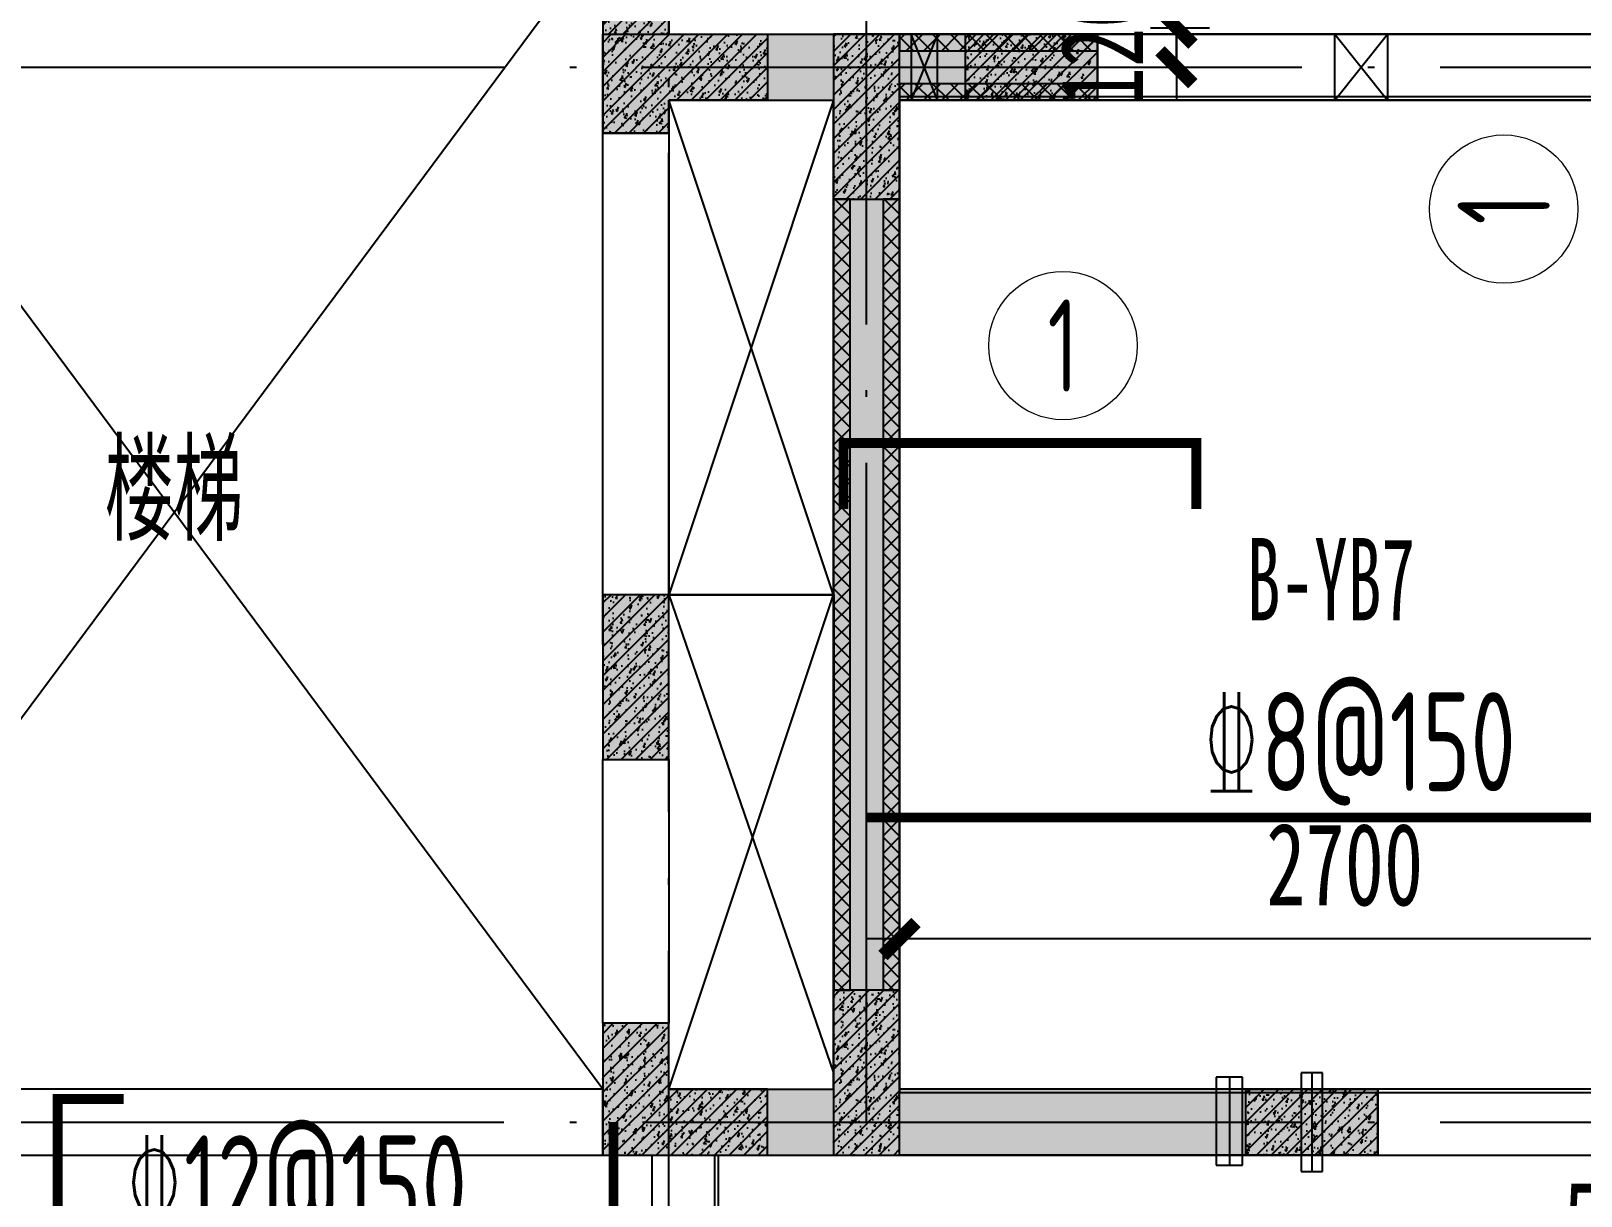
# Model space of a CAD drawing. Extents: x -3200779283 to -8106663, y 659664 to 1123462.
# Drawn here: x -8161034 to -8156334, y 774545 to 778080 of the extents above; entities that cross this region are included whole.
import ezdxf
from ezdxf.enums import TextEntityAlignment as Align

# ---------------------------------------------------------------- set-up
doc = ezdxf.new("R2010")
doc.units = 0
doc.header["$LTSCALE"] = 1000
doc.header["$MEASUREMENT"] = 0
for name, pattern in [('120-墙体$0$CENTER2', [1.125, 0.75, -0.125, 0.125, -0.125]), ('120-墙体$0$CONTINOUS', [0]), ('125-核心筒-标准层$0$CONTINOUS', [0]), ('3#-轴线$0$DOTE', [2.42, 2, -0.2, 0.02, -0.2]), ('3#4#5#$0$DASH', [0.35, 0.25, -0.1]), ('DASH', [0.35, 0.25, -0.1])]:
    doc.linetypes.add(name, pattern=pattern)
doc.layers.get('Defpoints').update_dxf_attribs({"color": 30, "linetype": 'DASH'})
for name, color, linetype in [('120-墙体$0$DUCT-排烟中心线', 5, '120-墙体$0$CENTER2'), ('120-墙体$0$DUCT-排烟管', 2, 'Continuous'), ('120-墙体$0$DUCT-送风中心线', 5, '120-墙体$0$CENTER2'), ('120-墙体$0$DUCT-送风管', 4, 'Continuous'), ('120-墙体$0$S-WALL', 40, 'Continuous'), ('120-墙体$0$S-WALL-BEAM', 120, 'Continuous'), ('120-墙体$0$S-WALL-COLU', 252, '120-墙体$0$CONTINOUS'), ('120-墙体$0$S-WALL-COLU-HATC', 16, 'Continuous'), ('120-墙体$0$S-WALL-HATC', 253, 'Continuous'), ('120-墙体$0$提结构条件', 7, 'Continuous'), ('120-墙体$0$暖-首层和标准层暖通套管_TZ$0$H-暖洞-穿梁', 3, 'Continuous'), ('125-核心筒-标准层$0$S-SLAB-HOLE', 5, 'Continuous'), ('125-核心筒-标准层$0$S-WALL', 40, 'Continuous'), ('125-核心筒-标准层$0$S-WALL-BEAM', 120, 'Continuous'), ('125-核心筒-标准层$0$S-WALL-COLU', 252, '125-核心筒-标准层$0$CONTINOUS'), ('125-核心筒-标准层$0$S-WALL-COLU-HATC', 16, 'Continuous'), ('125-核心筒-标准层$0$S-WALL-HATC', 253, 'Continuous'), ('3#-轴线$0$A-ANNO-DOTE', 10, '3#-轴线$0$DOTE'), ('3#4#5#$0$PC-SLAB', 6, '3#4#5#$0$DASH'), ('3#4#5#$0$S-ANNO-TEXT', 7, 'Continuous'), ('3#4#5#$0$S-DIMS-SLAB', 120, 'Continuous'), ('3#4#5#$0$S-PC-FQ-WYQ', 4, 'Continuous'), ('3#4#5#$0$S-PC-SLAB', 6, 'Continuous'), ('4#-标准层$0$S-SLAB-TEXT', 120, 'Continuous'), ('S-REIN', 1, 'Continuous'), ('S-REIN-TEXT', 7, 'Continuous')]:
    doc.layers.add(name, color=color, linetype=linetype)
doc.layers.add('提资不打印', color=2, linetype='Continuous', plot=False)
doc.layers.add('楼板正筋文字', color=7, linetype='Continuous', lineweight=18)
doc.styles.add('3#4#5#$0$外部参照 1$0$宋体', font='', dxfattribs={"width": 0.8})
doc.styles.add('3#4#5#$0$楷体', font='', dxfattribs={"width": 0.7})
doc.styles.add('4#-标准层$0$TSSD_Rein', font='tssdeng.shx', dxfattribs={"width": 0.7, "bigfont": 'hztxt.shx'})
doc.styles.add('FromPkpm', font='Pkpmeng', dxfattribs={"width": 0.7, "bigfont": 'Pkpmchn'})
doc.styles.get('3#4#5#$0$外部参照 1$0$宋体').set_extended_font_data('SimSun')
doc.styles.get('3#4#5#$0$楷体').set_extended_font_data('KaiTi_GB2312')
doc.dimstyles.new('3#4#5#$0$TSSD_100_100', dxfattribs={"dimtxt": 250, "dimasz": 100, "dimexe": 100, "dimexo": 250, "dimgap": 100, "dimtad": 1, "dimdec": 0, "dimzin": 0, "dimdsep": 46, "dimtxsty": '3#4#5#$0$楷体', "dimblk": '3#4#5#$0$_ArchTick', "dimcen": 0, "dimdle": 100, "dimclrt": 7, "dimadec": 0, "dimazin": 0, "dimtfac": 1, "dimtdec": 0, "dimtix": 1, "dimtmove": 2, "dimatfit": 3, "dimfxl": 1, "dimtolj": 1, "dimtzin": 0, "dimarcsym": 0})

# ---------------------------------------------------------------- blocks, each defined once
blk = doc.blocks.new('ban')
at = {"layer": 'S-REIN', "const_width": 30}
for points in [[(12130, 9509.9), (12130, 9709.9), (13200, 9709.9), (13200, 9509.9)], [(9947.1, 5995.4), (9747.1, 5995.4), (9747.1, 7719.9), (9947.1, 7719.9)]]:
    blk.add_lwpolyline(points, dxfattribs=at)
at = {"layer": 'S-REIN-TEXT', "lineweight": 18}
for centre in [(14132.4, 10419.9), (12795.7, 10005.6)]:
    blk.add_circle(centre, 225, dxfattribs=at)
at = {"layer": '提资不打印', "color": 2, "const_width": 30}
for points in [[(12200, 8573.9), (20100.3, 8573.9)], [(11432.7, 6049.9), (11432.7, 7649.9)]]:
    blk.add_lwpolyline(points, dxfattribs=at)
at = {"layer": 'S-REIN-TEXT', "lineweight": 18, "style": 'FromPkpm', "width": 0.7}
blk.add_text('1', height=280, rotation=450, dxfattribs=at).set_placement((14132.4, 10419.9), align=Align.MIDDLE_CENTER)
blk.add_text('1', height=280, dxfattribs=at).set_placement((12795.7, 10005.6), align=Align.MIDDLE_CENTER)
at = {"layer": 'S-REIN-TEXT', "lineweight": 25, "style": 'FromPkpm', "width": 0.7}
blk.add_text('%%13212@150', height=300, rotation=360, dxfattribs=at).set_placement((9950, 7309.9))
at = {"layer": '提资不打印', "lineweight": 25, "style": 'FromPkpm', "width": 0.7}
blk.add_text('%%1328@150', height=300, dxfattribs=at).set_placement((13216.6, 8653.9))
blk = doc.blocks.new('3#4#5#$0$B-YNQ3')
at = {"layer": '3#4#5#$0$S-PC-FQ-WYQ'}
h = blk.add_hatch(dxfattribs=at)
h.set_pattern_fill('ANSI37', color=256, scale=12, angle=90)
h.set_pattern_definition([(135, (-992358.283, 833989.707), (-26.9407684, -26.9407684), []), (225, (-992358.283, 833989.707), (26.9407684, -26.9407684), [])])
h.paths.add_polyline_path([(-130555.6, 319088.3), (-130505.6, 319088.3), (-130505.9, 321488.4), (-130555.9, 321488.4)])
h = blk.add_hatch(dxfattribs=at)
h.set_pattern_fill('ANSI37', color=256, scale=12, angle=90)
h.set_pattern_definition([(135, (-992208.283, 833989.707), (-26.9407684, -26.9407684), []), (225, (-992208.283, 833989.707), (26.9407684, -26.9407684), [])])
h.paths.add_polyline_path([(-130405.6, 319088.3), (-130355.6, 319088.3), (-130355.9, 321488.4), (-130405.9, 321488.4)])
for points in [[(-130555.6, 319088.3), (-130505.6, 319088.3), (-130505.9, 321488.4), (-130555.9, 321488.4)], [(-130555.9, 321488.4), (-130355.9, 321488.4), (-130355.6, 319088.3), (-130555.6, 319088.3)], [(-130405.6, 319088.3), (-130355.6, 319088.3), (-130355.9, 321488.4), (-130405.9, 321488.4)]]:
    blk.add_lwpolyline(points, close=True, dxfattribs=at)
blk = doc.blocks.new('3#4#5#$0$B-YWQ4')
at = {"layer": '3#4#5#$0$S-PC-FQ-WYQ'}
h = blk.add_hatch(dxfattribs=at)
h.set_pattern_fill('ANSI37', color=256, scale=12, angle=180)
h.set_pattern_definition([(225, (-649357.165, -531964.018), (26.9407684, -26.9407684), []), (315, (-649357.165, -531964.018), (26.9407684, 26.9407684), [])])
h.paths.add_polyline_path([(-135005.8, 329838.4), (-135005.8, 329888.4), (-135605.8, 329888.4), (-135605.8, 329838.4)])
h = blk.add_hatch(dxfattribs=at)
h.set_pattern_fill('ANSI37', color=256, scale=12, angle=180)
h.set_pattern_definition([(225, (-646857.172, -531964.016), (26.9407684, -26.9407684), []), (315, (-646857.172, -531964.016), (26.9407684, 26.9407684), [])])
h.paths.add_polyline_path([(-132505.8, 329838.4), (-132505.8, 329888.4), (-133505.8, 329888.4), (-133505.8, 329838.4)])
h = blk.add_hatch(dxfattribs=at)
h.set_pattern_fill('ANSI37', color=256, scale=12, angle=180)
h.set_pattern_definition([(225, (-644507.274, -531964.016), (26.9407684, -26.9407684), []), (315, (-644507.274, -531964.016), (26.9407684, 26.9407684), [])])
h.paths.add_polyline_path([(-130905.9, 329838.4), (-130905.9, 329888.4), (-131305.8, 329888.4), (-131305.8, 329838.4)])
h = blk.add_hatch(dxfattribs=at)
h.set_pattern_fill('ANSI37', color=256, scale=12, angle=180)
h.set_pattern_definition([(225, (-649357.165, -532114.018), (26.9407684, -26.9407684), []), (315, (-649357.165, -532114.018), (26.9407684, 26.9407684), [])])
h.paths.add_polyline_path([(-135005.8, 329688.4), (-135005.8, 329738.4), (-135605.8, 329738.4), (-135605.8, 329688.4)])
h = blk.add_hatch(dxfattribs=at)
h.set_pattern_fill('ANSI37', color=256, scale=12, angle=180)
h.set_pattern_definition([(225, (-646857.172, -532114.016), (26.9407684, -26.9407684), []), (315, (-646857.172, -532114.016), (26.9407684, 26.9407684), [])])
h.paths.add_polyline_path([(-132505.8, 329688.4), (-132505.8, 329738.4), (-133505.8, 329738.4), (-133505.8, 329688.4)])
h = blk.add_hatch(dxfattribs=at)
h.set_pattern_fill('ANSI37', color=256, scale=12, angle=180)
h.set_pattern_definition([(225, (-644507.274, -532114.016), (26.9407684, -26.9407684), []), (315, (-644507.274, -532114.016), (26.9407684, 26.9407684), [])])
h.paths.add_polyline_path([(-130905.9, 329688.4), (-130905.9, 329738.4), (-131305.8, 329738.4), (-131305.8, 329688.4)])
for points in [[(-135005.8, 329838.4), (-135005.8, 329888.4), (-135605.8, 329888.4), (-135605.8, 329838.4)], [(-135605.8, 329688.4), (-135605.8, 329888.4), (-135005.8, 329888.4), (-135005.8, 329688.4)], [(-135005.8, 329888.4), (-133505.8, 329888.4), (-133505.8, 329688.4), (-135005.8, 329688.4)], [(-132505.8, 329838.4), (-132505.8, 329888.4), (-133505.8, 329888.4), (-133505.8, 329838.4)], [(-133505.8, 329688.4), (-133505.8, 329888.4), (-132505.8, 329888.4), (-132505.8, 329688.4)], [(-132505.8, 329888.4), (-131305.8, 329888.4), (-131305.8, 329688.4), (-132505.8, 329688.4)], [(-130905.9, 329838.4), (-130905.9, 329888.4), (-131305.8, 329888.4), (-131305.8, 329838.4)], [(-131305.8, 329688.4), (-131305.8, 329888.4), (-130905.9, 329888.4), (-130905.9, 329688.4)], [(-135005.8, 329688.4), (-135005.8, 329738.4), (-135605.8, 329738.4), (-135605.8, 329688.4)], [(-132505.8, 329688.4), (-132505.8, 329738.4), (-133505.8, 329738.4), (-133505.8, 329688.4)], [(-130905.9, 329688.4), (-130905.9, 329738.4), (-131305.8, 329738.4), (-131305.8, 329688.4)]]:
    blk.add_lwpolyline(points, close=True, dxfattribs=at)
blk = doc.blocks.new('3#4#5#$0$A$C53EF3948')
at = {"layer": '3#4#5#$0$S-PC-FQ-WYQ'}
for name, p in [('3#4#5#$0$B-YWQ4', (148006, -329888.4)), ('3#4#5#$0$B-YNQ3', (142755.9, -321988.4))]:
    blk.add_blockref(name, p, dxfattribs=at)
blk = doc.blocks.new('3#4#5#$0$_ArchTick')
at = {"color": 0, "linetype": 'ByBlock', "const_width": 0.4}
blk.add_lwpolyline([(-0.5, -0.5), (0.5, 0.5)], dxfattribs=at)
blk = doc.blocks.new('*D946')
at = {"layer": '3#4#5#$0$S-DIMS-SLAB', "color": 0, "lineweight": -2, "transparency": 16777216}
for p, q in [((13239.9, 11219.9), (13239.9, 12949.8)), ((13161.2, 12849.8), (13339.9, 12849.8)), ((13161.2, 11319.9), (13339.9, 11319.9))]:
    blk.add_line(p, q, dxfattribs=at)
at = {"layer": 'Defpoints', "color": 0, "transparency": 16777216}
for p in [(12911.2, 12849.8), (13239.9, 12849.8), (12911.2, 11319.9)]:
    blk.add_point(p, dxfattribs=at)
at = {"layer": '3#4#5#$0$S-DIMS-SLAB', "color": 0, "lineweight": -2, "transparency": 16777216, "xscale": 100, "yscale": 100, "zscale": 100}
for p, rotation in [((13239.9, 12849.8), 90), ((13239.9, 11319.9), 270)]:
    blk.add_blockref('3#4#5#$0$_ArchTick', p, dxfattribs=dict(at, rotation=rotation))
at = {"layer": '3#4#5#$0$S-DIMS-SLAB', "color": 7, "transparency": 16777216, "insert": (13014.9, 12084.8), "char_height": 250, "attachment_point": 5, "rotation": 90, "style": '3#4#5#$0$楷体'}
blk.add_mtext('\\A1;1530', dxfattribs=at)
blk = doc.blocks.new('*D988')
at = {"layer": '3#4#5#$0$S-DIMS-SLAB', "color": 0, "lineweight": -2, "transparency": 16777216}
for p, q in [((13239.9, 11319.9), (13239.9, 11419.9)), ((13161.2, 11319.9), (13339.9, 11319.9)), ((13239.9, 11319.9), (13239.9, 11200)), ((13161.2, 11200), (13339.9, 11200)), ((13239.9, 11200), (13239.9, 11100))]:
    blk.add_line(p, q, dxfattribs=at)
at = {"layer": 'Defpoints', "color": 0, "transparency": 16777216}
for p in [(12911.2, 11319.9), (12911.2, 11200), (13239.9, 11200)]:
    blk.add_point(p, dxfattribs=at)
at = {"layer": '3#4#5#$0$S-DIMS-SLAB', "color": 0, "lineweight": -2, "transparency": 16777216, "xscale": 100, "yscale": 100, "zscale": 100}
for p, rotation in [((13239.9, 11319.9), 270), ((13239.9, 11200), 90)]:
    blk.add_blockref('3#4#5#$0$_ArchTick', p, dxfattribs=dict(at, rotation=rotation))
at = {"layer": '3#4#5#$0$S-DIMS-SLAB', "color": 7, "transparency": 16777216, "insert": (13014.9, 11259.9), "char_height": 250, "attachment_point": 5, "rotation": 90, "style": '3#4#5#$0$楷体'}
blk.add_mtext('\\A1;120', dxfattribs=at)
blk = doc.blocks.new('3#4#5#$0$ban3')
at = {"layer": '3#4#5#$0$S-PC-SLAB'}
for points in [[(-216832, 409965), (-216832, 412985), (-219532, 412985), (-219532, 409965)], [(-214472, 407375), (-220092, 407375), (-220092, 409775), (-214472, 409775)]]:
    blk.add_lwpolyline(points, close=True, dxfattribs=at)
blk = doc.blocks.new('*D786')
at = {"layer": '3#4#5#$0$S-DIMS-SLAB', "color": 0, "lineweight": -2, "transparency": 16777216}
for p, q in [((162096.8, 163030.4), (159196.8, 163030.4)), ((159296.8, 162888.2), (159296.8, 162930.4)), ((161996.8, 162888.2), (161996.8, 162930.4))]:
    blk.add_line(p, q, dxfattribs=at)
at = {"layer": 'Defpoints', "color": 0, "transparency": 16777216}
for p in [(159296.8, 163138.2), (161996.8, 163138.2), (159296.8, 163030.4)]:
    blk.add_point(p, dxfattribs=at)
at = {"layer": '3#4#5#$0$S-DIMS-SLAB', "color": 0, "lineweight": -2, "transparency": 16777216, "xscale": 100, "yscale": 100, "zscale": 100, "rotation": 180}
blk.add_blockref('3#4#5#$0$_ArchTick', (159296.8, 163030.4), dxfattribs=at)
at = {"layer": '3#4#5#$0$S-DIMS-SLAB', "color": 0, "lineweight": -2, "transparency": 16777216, "xscale": 100, "yscale": 100, "zscale": 100}
blk.add_blockref('3#4#5#$0$_ArchTick', (161996.8, 163030.4), dxfattribs=at)
at = {"layer": '3#4#5#$0$S-DIMS-SLAB', "color": 7, "transparency": 16777216, "insert": (160646.8, 163255.4), "char_height": 250, "attachment_point": 5, "style": '3#4#5#$0$楷体'}
blk.add_mtext('\\A1;2700', dxfattribs=at)
blk = doc.blocks.new('*D796')
at = {"layer": '3#4#5#$0$S-DIMS-SLAB', "color": 0, "lineweight": -2, "transparency": 16777216}
for p, q in [((158736.8, 162125), (158736.8, 161843.1)), ((164356.8, 162125), (164356.8, 161843.1)), ((158636.8, 161943.1), (164456.8, 161943.1))]:
    blk.add_line(p, q, dxfattribs=at)
at = {"layer": 'Defpoints', "color": 0, "transparency": 16777216}
for p in [(158736.8, 162375), (164356.8, 162375), (164356.8, 161943.1)]:
    blk.add_point(p, dxfattribs=at)
at = {"layer": '3#4#5#$0$S-DIMS-SLAB', "color": 0, "lineweight": -2, "transparency": 16777216, "xscale": 100, "yscale": 100, "zscale": 100, "rotation": 180}
blk.add_blockref('3#4#5#$0$_ArchTick', (158736.8, 161943.1), dxfattribs=at)
at = {"layer": '3#4#5#$0$S-DIMS-SLAB', "color": 0, "lineweight": -2, "transparency": 16777216, "xscale": 100, "yscale": 100, "zscale": 100}
blk.add_blockref('3#4#5#$0$_ArchTick', (164356.8, 161943.1), dxfattribs=at)
at = {"layer": '3#4#5#$0$S-DIMS-SLAB', "color": 7, "transparency": 16777216, "insert": (161546.8, 162168.1), "char_height": 250, "attachment_point": 5, "style": '3#4#5#$0$楷体'}
blk.add_mtext('\\A1;5620', dxfattribs=at)
blk = doc.blocks.new('120-墙体$0$tretyyt')
at = {"layer": '120-墙体$0$暖-首层和标准层暖通套管_TZ$0$H-暖洞-穿梁', "color": 5}
for p, q in [((52498, 59304.6), (52298, 59384.6)), ((52298, 59304.6), (52498, 59384.6))]:
    blk.add_line(p, q, dxfattribs=at)
blk.add_lwpolyline([(52498, 59304.6), (52498, 59384.6), (52298, 59384.6), (52298, 59304.6)], close=True, dxfattribs=at)
blk = doc.blocks.new('120-墙体$0$rtret')
at = {"layer": '120-墙体$0$暖-首层和标准层暖通套管_TZ$0$H-暖洞-穿梁', "color": 3}
for p, q in [((53777.5, 61921.5), (53618.5, 61721.5)), ((53777.5, 61721.5), (53618.5, 61921.5))]:
    blk.add_line(p, q, dxfattribs=at)
blk.add_lwpolyline([(53777.5, 61921.5), (53618.5, 61921.5), (53618.5, 61721.5), (53777.5, 61721.5)], close=True, dxfattribs=at)
blk = doc.blocks.new('120-墙体$0$A$Ca94620f4')
at = {"layer": '120-墙体$0$DUCT-排烟中心线'}
blk.add_line((-6299.8, -2950.7), (-6299.8, -3249.3), dxfattribs=at)
at = {"layer": '120-墙体$0$DUCT-排烟管'}
for p, q in [((-6332.3, -2950.7), (-6332.3, -3249.3)), ((-6267.3, -2950.7), (-6332.3, -2950.7)), ((-6267.3, -3249.3), (-6267.3, -2950.7)), ((-6332.3, -3249.3), (-6267.3, -3249.3))]:
    blk.add_line(p, q, dxfattribs=at)
at = {"layer": '120-墙体$0$DUCT-送风中心线'}
blk.add_line((-6549.8, -2963.7), (-6549.8, -3231), dxfattribs=at)
at = {"layer": '120-墙体$0$DUCT-送风管'}
for p, q in [((-6589.8, -2963.7), (-6589.8, -3231)), ((-6509.8, -2963.7), (-6589.8, -2963.7)), ((-6509.8, -3231), (-6509.8, -2963.7)), ((-6589.8, -3231), (-6509.8, -3231))]:
    blk.add_line(p, q, dxfattribs=at)
at = {"layer": '120-墙体$0$提结构条件', "rotation": 90}
blk.add_blockref('120-墙体$0$tretyyt', (51869.6, -52298), dxfattribs=at)
at = {"layer": '120-墙体$0$提结构条件', "xscale": -1}
blk.add_blockref('120-墙体$0$rtret', (47548, -61721.5), dxfattribs=at)
blk = doc.blocks.new('120-墙体')
at = {"layer": '120-墙体$0$S-WALL-COLU-HATC'}
h = blk.add_hatch(dxfattribs=at)
h.set_pattern_fill('AR-CONC', color=256, scale=10)
h.set_pattern_definition([(50, (-5604.75, -241007.814), (71.726018, -6.275213), [7.5, -82.5]), (355, (-5604.75, -241007.814), (-13.875133, 75.219213), [6, -66]), (100.4514, (-5598.77, -241008.34), (57.850938, 68.943954), [6.37402, -70.114211]), (46.1842, (-5604.75, -240987.81), (106.724105, -16.5519), [11.25, -123.75]), (96.6356, (-5595.86, -240989.19), (93.46627, 97.411787), [9.56103, -105.1713]), (351.1842, (-5604.75, -240987.81), (93.466195, 97.41186), [9, -99]), (21, (-5594.75, -240992.814), (59.690705, -40.261889), [7.5, -82.5]), (326, (-5594.75, -240992.814), (24.331533, 72.515005), [6, -66]), (71.4514, (-5589.775, -240996.17), (84.022263, 32.25305), [6.37402, -70.114211]), (37.5, (-5604.75, -241007.814), (1.2159855, 33.2893854), [0, -65.2, 0, -67, 0, -66.25]), (7.5, (-5604.75, -241007.814), (26.306954, 39.441171), [0, -38.2, 0, -63.7, 0, -25.25]), (327.5, (-5627.05, -241007.814), (53.3822436, -2.2554872), [0, -25, 0, -78, 0, -103.5]), (317.5, (-5637.05, -241007.814), (58.318617, 10.010498), [0, -32.5, 0, -51.8, 0, -73.5])])
h.paths.add_polyline_path([(-7600, -100), (-7600, 100), (-7200, 100), (-7200, -100)])
h = blk.add_hatch(dxfattribs=at)
h.set_pattern_fill('ANSI31', color=256, scale=250, style=0)
h.set_pattern_definition([(45, (-5604.75, -241007.814), (-22.097087, 22.097087), [])])
h.paths.add_polyline_path([(-7600, 100), (-7600, -100), (-7200, -100), (-7200, 100)])
h = blk.add_hatch(dxfattribs=at)
h.set_pattern_fill('AR-CONC', color=256, scale=10)
h.set_pattern_definition([(50, (-4754.75, -244207.814), (71.726018, -6.275213), [7.5, -82.5]), (355, (-4754.75, -244207.814), (-13.875133, 75.219213), [6, -66]), (100.4514, (-4748.77, -244208.34), (57.850938, 68.943954), [6.37402, -70.114211]), (46.1842, (-4754.75, -244187.81), (106.724105, -16.5519), [11.25, -123.75]), (96.6356, (-4745.86, -244189.19), (93.46627, 97.411787), [9.56103, -105.1713]), (351.1842, (-4754.75, -244187.81), (93.466195, 97.41186), [9, -99]), (21, (-4744.75, -244192.814), (59.690705, -40.261889), [7.5, -82.5]), (326, (-4744.75, -244192.814), (24.331533, 72.515005), [6, -66]), (71.4514, (-4739.775, -244196.17), (84.022263, 32.25305), [6.37402, -70.114211]), (37.5, (-4754.75, -244207.814), (1.2159855, 33.2893854), [0, -65.2, 0, -67, 0, -66.25]), (7.5, (-4754.75, -244207.814), (26.306954, 39.441171), [0, -38.2, 0, -63.7, 0, -25.25]), (327.5, (-4777.05, -244207.814), (53.3822436, -2.2554872), [0, -25, 0, -78, 0, -103.5]), (317.5, (-4787.05, -244207.814), (58.318617, 10.010498), [0, -32.5, 0, -51.8, 0, -73.5])])
h.paths.add_polyline_path([(-6750, -3300), (-6750, -3100), (-6350, -3100), (-6350, -3300)])
h = blk.add_hatch(dxfattribs=at)
h.set_pattern_fill('ANSI31', color=256, scale=250, style=0)
h.set_pattern_definition([(45, (-4754.75, -244207.814), (-22.097087, 22.097087), [])])
h.paths.add_polyline_path([(-6750, -3100), (-6750, -3300), (-6350, -3300), (-6350, -3100)])
at = {"layer": '120-墙体$0$S-WALL-HATC'}
for points in [[(-7800, 100), (-7800, -100), (-7200, -100), (-7200, 100)], [(-6350, -3300), (-6350, -3100), (-7800, -3100), (-7800, -3300)]]:
    blk.add_hatch(color=256, dxfattribs=at).paths.add_polyline_path(points)
at = {"layer": '120-墙体$0$S-WALL'}
for p, q in [((-7800, 100), (-7200, 100)), ((-7200, -100), (-7200, 100)), ((-7800, -100), (-7200, -100)), ((-6350, -3100), (-7800, -3100)), ((-7800, -3300), (-7800, -3100)), ((-6350, -3300), (-6350, -3100)), ((-6350, -3300), (-7800, -3300))]:
    blk.add_line(p, q, dxfattribs=at)
at = {"layer": '120-墙体$0$S-WALL-BEAM'}
for points in [[(-7200, 100), (-7200, -100), (-5700, -100), (-5700, 100)], [(-6350, -3100), (-6350, -3300), (-1750, -3300), (-1750, -3100)]]:
    blk.add_lwpolyline(points, close=True, dxfattribs=at)
at = {"layer": '120-墙体$0$S-WALL-COLU', "lineweight": -2}
for points in [[(-7600, -100), (-7600, 100), (-7200, 100), (-7200, -100)], [(-6750, -3300), (-6750, -3100), (-6350, -3100), (-6350, -3300)]]:
    blk.add_lwpolyline(points, close=True, dxfattribs=at)
blk.add_blockref('120-墙体$0$A$Ca94620f4', (-250, -100))
blk = doc.blocks.new('125-核心筒-标准层')
at = {"layer": '125-核心筒-标准层$0$S-WALL-COLU-HATC'}
h = blk.add_hatch(dxfattribs=at)
h.set_pattern_fill('AR-CONC', color=256, scale=10)
h.set_pattern_definition([(50, (18489.61, -233407.81), (71.726018, -6.275213), [7.5, -82.5]), (355, (18489.61, -233407.81), (-13.875133, 75.219213), [6, -66]), (100.4514, (18495.59, -233408.334), (57.850938, 68.943954), [6.37402, -70.114211]), (46.1842, (18489.61, -233387.81), (106.724105, -16.5519), [11.25, -123.75]), (96.6356, (18498.5, -233389.19), (93.46627, 97.411787), [9.56103, -105.1713]), (351.1842, (18489.61, -233387.81), (93.466195, 97.41186), [9, -99]), (21, (18499.61, -233392.81), (59.690705, -40.261889), [7.5, -82.5]), (326, (18499.61, -233392.81), (24.331533, 72.515005), [6, -66]), (71.4514, (18504.586, -233396.166), (84.022263, 32.25305), [6.37402, -70.114211]), (37.5, (18489.611, -233407.81), (1.2159855, 33.2893854), [0, -65.2, 0, -67, 0, -66.25]), (7.5, (18489.61, -233407.81), (26.306954, 39.441171), [0, -38.2, 0, -63.7, 0, -25.25]), (327.5, (18467.311, -233407.81), (53.3822436, -2.2554872), [0, -25, 0, -78, 0, -103.5]), (317.5, (18457.31, -233407.81), (58.318617, 10.010498), [0, -32.5, 0, -51.8, 0, -73.5])])
h.paths.add_polyline_path([(950, 7500), (950, 7200), (1150, 7200), (1150, 7700), (400, 7700), (400, 7500)])
h = blk.add_hatch(dxfattribs=at)
h.set_pattern_fill('ANSI31', color=256, scale=250, style=0)
h.set_pattern_definition([(45, (18489.61, -233407.81), (-22.097087, 22.097087), [])])
h.paths.add_polyline_path([(950, 7500), (950, 7200), (1150, 7200), (1150, 7700), (400, 7700), (400, 7500)])
h = blk.add_hatch(dxfattribs=at)
h.set_pattern_fill('AR-CONC', color=256, scale=10)
h.set_pattern_definition([(50, (16687.05, -233495.61), (71.726018, -6.275213), [7.5, -82.5]), (355, (16687.05, -233495.61), (-13.875133, 75.219213), [6, -66]), (100.4514, (16693.03, -233496.135), (57.850938, 68.943954), [6.37402, -70.114211]), (46.1842, (16687.05, -233475.61), (106.724105, -16.5519), [11.25, -123.75]), (96.6356, (16695.95, -233476.99), (93.46627, 97.411787), [9.56103, -105.1713]), (351.1842, (16687.05, -233475.61), (93.466195, 97.41186), [9, -99]), (21, (16697.05, -233480.61), (59.690705, -40.261889), [7.5, -82.5]), (326, (16697.05, -233480.61), (24.331533, 72.515005), [6, -66]), (71.4514, (16702.03, -233483.97), (84.022263, 32.25305), [6.37402, -70.114211]), (37.5, (16687.052, -233495.612), (1.2159855, 33.2893854), [0, -65.2, 0, -67, 0, -66.25]), (7.5, (16687.052, -233495.612), (26.306954, 39.441171), [0, -38.2, 0, -63.7, 0, -25.25]), (327.5, (16664.752, -233495.612), (53.3822436, -2.2554872), [0, -25, 0, -78, 0, -103.5]), (317.5, (16654.752, -233495.612), (58.318617, 10.010498), [0, -32.5, 0, -51.8, 0, -73.5])])
h.paths.add_polyline_path([(1150, 7000), (1150, 6900), (950, 6900), (950, 7200), (1450, 7200), (1450, 7000)])
h = blk.add_hatch(dxfattribs=at)
h.set_pattern_fill('ANSI31', color=256, scale=250, style=0)
h.set_pattern_definition([(45, (16687.052, -233495.612), (-22.097087, 22.097087), [])])
h.paths.add_polyline_path([(1150, 7000), (1150, 6900), (950, 6900), (950, 7200), (1450, 7200), (1450, 7000)])
h = blk.add_hatch(dxfattribs=at)
h.set_pattern_fill('AR-CONC', color=256, scale=10)
h.set_pattern_definition([(50, (14087.076, -230457.834), (71.726018, -6.275213), [7.5, -82.5]), (355, (14087.076, -230457.83), (-13.875133, 75.219213), [6, -66]), (100.4514, (14093.05, -230458.36), (57.850938, 68.943954), [6.37402, -70.114211]), (46.1842, (14087.08, -230437.83), (106.724105, -16.5519), [11.25, -123.75]), (96.6356, (14095.97, -230439.21), (93.46627, 97.411787), [9.56103, -105.1713]), (351.1842, (14087.08, -230437.83), (93.466195, 97.41186), [9, -99]), (21, (14097.076, -230442.834), (59.690705, -40.261889), [7.5, -82.5]), (326, (14097.076, -230442.83), (24.331533, 72.515005), [6, -66]), (71.4514, (14102.05, -230446.19), (84.022263, 32.25305), [6.37402, -70.114211]), (37.5, (14087.076, -230457.834), (1.2159855, 33.2893854), [0, -65.2, 0, -67, 0, -66.25]), (7.5, (14087.076, -230457.834), (26.306954, 39.441171), [0, -38.2, 0, -63.7, 0, -25.25]), (327.5, (14064.776, -230457.834), (53.3822436, -2.2554872), [0, -25, 0, -78, 0, -103.5]), (317.5, (14054.776, -230457.834), (58.318617, 10.010498), [0, -32.5, 0, -51.8, 0, -73.5])])
h.paths.add_polyline_path([(1850, 7200), (1650, 7200), (1650, 6700), (1850, 6700)])
h = blk.add_hatch(dxfattribs=at)
h.set_pattern_fill('ANSI31', color=256, scale=250, style=0)
h.set_pattern_definition([(45, (14087.076, -230457.834), (-22.097087, 22.097087), [])])
h.paths.add_polyline_path([(1850, 7200), (1650, 7200), (1650, 6700), (1850, 6700)])
h = blk.add_hatch(dxfattribs=at)
h.set_pattern_fill('AR-CONC', color=256, scale=10)
h.set_pattern_definition([(50, (13387.076, -232307.834), (71.726018, -6.275213), [7.5, -82.5]), (355, (13387.076, -232307.83), (-13.875133, 75.219213), [6, -66]), (100.4514, (13393.05, -232308.36), (57.850938, 68.943954), [6.37402, -70.114211]), (46.1842, (13387.08, -232287.83), (106.724105, -16.5519), [11.25, -123.75]), (96.6356, (13395.97, -232289.21), (93.46627, 97.411787), [9.56103, -105.1713]), (351.1842, (13387.08, -232287.83), (93.466195, 97.41186), [9, -99]), (21, (13397.076, -232292.834), (59.690705, -40.261889), [7.5, -82.5]), (326, (13397.076, -232292.83), (24.331533, 72.515005), [6, -66]), (71.4514, (13402.05, -232296.19), (84.022263, 32.25305), [6.37402, -70.114211]), (37.5, (13387.076, -232307.834), (1.2159855, 33.2893854), [0, -65.2, 0, -67, 0, -66.25]), (7.5, (13387.076, -232307.834), (26.306954, 39.441171), [0, -38.2, 0, -63.7, 0, -25.25]), (327.5, (13364.776, -232307.834), (53.3822436, -2.2554872), [0, -25, 0, -78, 0, -103.5]), (317.5, (13354.776, -232307.834), (58.318617, 10.010498), [0, -32.5, 0, -51.8, 0, -73.5])])
h.paths.add_polyline_path([(1150, 5500), (950, 5500), (950, 5000), (1150, 5000)])
h = blk.add_hatch(dxfattribs=at)
h.set_pattern_fill('ANSI31', color=256, scale=250, style=0)
h.set_pattern_definition([(45, (13387.076, -232307.834), (-22.097087, 22.097087), [])])
h.paths.add_polyline_path([(950, 5000), (1150, 5000), (1150, 5500), (950, 5500)])
h = blk.add_hatch(dxfattribs=at)
h.set_pattern_fill('AR-CONC', color=256, scale=10)
h.set_pattern_definition([(50, (14087.076, -233457.834), (71.726018, -6.275213), [7.5, -82.5]), (355, (14087.076, -233457.83), (-13.875133, 75.219213), [6, -66]), (100.4514, (14093.05, -233458.36), (57.850938, 68.943954), [6.37402, -70.114211]), (46.1842, (14087.08, -233437.83), (106.724105, -16.5519), [11.25, -123.75]), (96.6356, (14095.97, -233439.21), (93.46627, 97.411787), [9.56103, -105.1713]), (351.1842, (14087.08, -233437.83), (93.466195, 97.41186), [9, -99]), (21, (14097.076, -233442.834), (59.690705, -40.261889), [7.5, -82.5]), (326, (14097.076, -233442.83), (24.331533, 72.515005), [6, -66]), (71.4514, (14102.05, -233446.19), (84.022263, 32.25305), [6.37402, -70.114211]), (37.5, (14087.076, -233457.834), (1.2159855, 33.2893854), [0, -65.2, 0, -67, 0, -66.25]), (7.5, (14087.076, -233457.834), (26.306954, 39.441171), [0, -38.2, 0, -63.7, 0, -25.25]), (327.5, (14064.776, -233457.834), (53.3822436, -2.2554872), [0, -25, 0, -78, 0, -103.5]), (317.5, (14054.776, -233457.834), (58.318617, 10.010498), [0, -32.5, 0, -51.8, 0, -73.5])])
h.paths.add_polyline_path([(1850, 4300), (1650, 4300), (1650, 3800), (1850, 3800)])
h = blk.add_hatch(dxfattribs=at)
h.set_pattern_fill('ANSI31', color=256, scale=250, style=0)
h.set_pattern_definition([(45, (14087.076, -233457.834), (-22.097087, 22.097087), [])])
h.paths.add_polyline_path([(1850, 4300), (1650, 4300), (1650, 3800), (1850, 3800)])
h = blk.add_hatch(dxfattribs=at)
h.set_pattern_fill('AR-CONC', color=256, scale=10)
h.set_pattern_definition([(50, (16687.05, -238136.99), (71.726018, -6.275213), [7.5, -82.5]), (355, (16687.05, -238136.99), (-13.875133, 75.219213), [6, -66]), (100.4514, (16693.03, -238137.51), (57.850938, 68.943954), [6.37402, -70.114211]), (46.1842, (16687.05, -238116.99), (106.724105, -16.5519), [11.25, -123.75]), (96.6356, (16695.95, -238118.37), (93.46627, 97.411787), [9.56103, -105.1713]), (351.1842, (16687.05, -238116.99), (93.466195, 97.41186), [9, -99]), (21, (16697.05, -238121.99), (59.690705, -40.261889), [7.5, -82.5]), (326, (16697.05, -238121.99), (24.331533, 72.515005), [6, -66]), (71.4514, (16702.03, -238125.345), (84.022263, 32.25305), [6.37402, -70.114211]), (37.5, (16687.052, -238136.99), (1.2159855, 33.2893854), [0, -65.2, 0, -67, 0, -66.25]), (7.5, (16687.052, -238136.99), (26.306954, 39.441171), [0, -38.2, 0, -63.7, 0, -25.25]), (327.5, (16664.752, -238136.99), (53.3822436, -2.2554872), [0, -25, 0, -78, 0, -103.5]), (317.5, (16654.752, -238136.99), (58.318617, 10.010498), [0, -32.5, 0, -51.8, 0, -73.5])])
h.paths.add_polyline_path([(1150, 4000), (1150, 4200), (950, 4200), (950, 3800), (1450, 3800), (1450, 4000)])
h = blk.add_hatch(dxfattribs=at)
h.set_pattern_fill('ANSI31', color=256, scale=250, style=0)
h.set_pattern_definition([(45, (16687.052, -238136.99), (-22.097087, 22.097087), [])])
h.paths.add_polyline_path([(1150, 4000), (1150, 4200), (950, 4200), (950, 3800), (1450, 3800), (1450, 4000)])
at = {"layer": '125-核心筒-标准层$0$S-WALL-HATC'}
for points in [[(1150, 7700), (950, 7500), (950, 7100), (1083.3, 7100), (1150, 7200)], [(1083.3, 7100), (1150, 7000), (1650, 7000), (1749.8, 7100), (1750, 7200), (1150, 7200)], [(1749.8, 7100), (1850, 7000), (1850, 7200), (1749.3, 7200)], [(950, 7100), (950, 6900), (1150, 6900), (1150, 7000), (1083.3, 7100)], [(1650, 5500), (1850, 5500), (1850, 7000), (1749.8, 7100), (1650, 7000)], [(950, 5350), (1150, 5350), (1150, 5500), (950, 5500)], [(1650, 5350), (1850, 5350), (1850, 5500), (1650, 5500)], [(950, 5350), (950, 5000), (1150, 5000), (1150, 5350)], [(1750, 3933.3), (1850, 4000), (1850, 5350), (1650, 5350), (1650, 4000)], [(1150, 4000), (1150, 4200), (950, 4200), (950, 3800)], [(1150, 4000), (950, 3800), (1750, 3800), (1750, 3933.3), (1650, 4000)], [(1750, 3933.3), (1750, 3800), (1850, 3800), (1850, 4000)]]:
    blk.add_hatch(color=256, dxfattribs=at).paths.add_polyline_path(points)
at = {"layer": '125-核心筒-标准层$0$S-SLAB-HOLE'}
for points in [[(950, 4000), (-1650, 7500)], [(950, 7500), (-1650, 4000)], [(1650, 5500), (1150, 7000)], [(1650, 7000), (1150, 5500)], [(1150, 4000), (1650, 5500)], [(1150, 5500), (1650, 4050)]]:
    blk.add_lwpolyline(points, dxfattribs=at)
at = {"layer": '125-核心筒-标准层$0$S-WALL'}
for p, q in [((1150, 7700), (1150, 7200)), ((950, 7500), (950, 7100)), ((1150, 7200), (1850, 7200)), ((1850, 5500), (1850, 7200)), ((950, 7100), (950, 6900)), ((1150, 6900), (1150, 7000)), ((1150, 7000), (1650, 7000)), ((1650, 5500), (1650, 7000)), ((1850, 7000), (1850, 7000)), ((950, 6900), (1150, 6900)), ((950, 5350), (950, 5500)), ((1150, 5350), (1150, 5500)), ((1650, 5350), (1650, 5500)), ((1850, 5350), (1850, 5500)), ((950, 5350), (950, 5000)), ((1150, 5000), (1150, 5350)), ((1650, 4000), (1650, 5350)), ((1850, 3800), (1850, 5350)), ((950, 5000), (1150, 5000)), ((1150, 4200), (950, 4200)), ((950, 4200), (950, 3800)), ((1150, 4000), (1150, 4200)), ((1150, 4000), (1650, 4000)), ((950, 3800), (1850, 3800))]:
    blk.add_line(p, q, dxfattribs=at)
at = {"layer": '125-核心筒-标准层$0$S-WALL-BEAM'}
for points in [[(950, 6900), (1150, 6900), (1150, 5500), (950, 5500)], [(1650, 5500), (1650, 5500), (1150, 5500), (1150, 5500)], [(950, 5000), (1150, 5000), (1150, 4200), (950, 4200)], [(-1650, 3800), (950, 3800), (950, 4000), (-1650, 4000)], [(1100, 3800), (1300, 3800), (1300, 2400), (1100, 2400)]]:
    blk.add_lwpolyline(points, close=True, dxfattribs=at)
at = {"layer": '125-核心筒-标准层$0$S-WALL-COLU', "linetype": 'ByBlock'}
for points in [[(950, 7500), (950, 7200), (1150, 7200), (1150, 7700), (400, 7700), (400, 7500), (950, 7500)], [(1150, 7000), (1150, 6900), (950, 6900), (950, 7200), (1450, 7200), (1450, 7000), (1150, 7000)], [(1150, 4000), (1150, 4200), (950, 4200), (950, 3800), (1450, 3800), (1450, 4000), (1150, 4000)]]:
    blk.add_lwpolyline(points, dxfattribs=at)
at = {"layer": '125-核心筒-标准层$0$S-WALL-COLU', "lineweight": -2}
for points in [[(1850, 7200), (1650, 7200), (1650, 6700), (1850, 6700)], [(1150, 5500), (950, 5500), (950, 5000), (1150, 5000)], [(1850, 4300), (1650, 4300), (1650, 3800), (1850, 3800)]]:
    blk.add_lwpolyline(points, close=True, dxfattribs=at)
blk = doc.blocks.new('3#-轴线')
at = {"layer": '3#-轴线$0$A-ANNO-DOTE'}
for points in [[(11600, -7100), (11600, 5500)], [(12200, -3200), (12200, 5500)], [(-3000, 0), (44800, 0)], [(-3000, -3200), (44800, -3200)]]:
    blk.add_lwpolyline(points, dxfattribs=at)
blk = doc.blocks.new('3#4#5#$0$A$C7C4D4DCF')
at = {"layer": '3#4#5#$0$S-DIMS-SLAB'}
for base, p2, picture, middle in [((13239.9, 12849.8), (12911.2, 12849.8), '*D946', (13014.9, 12084.8)), ((13239.9, 11200), (12911.2, 11200), '*D988', (13014.9, 11259.9))]:
    dim = blk.add_linear_dim(base=base, p1=(12911.2, 11319.9), p2=p2, angle=90, dimstyle='3#4#5#$0$TSSD_100_100', dxfattribs=at)
    dim.commit()
    dim.dimension.update_dxf_attribs({"geometry": picture, "text_midpoint": middle})
blk = doc.blocks.new('3#4#5#$0$5#')
at = {"layer": '3#4#5#$0$S-ANNO-TEXT'}
blk.add_blockref('3#4#5#$0$ban3', (378828.8, -247400), dxfattribs=at)
at = {"layer": '3#4#5#$0$PC-SLAB', "linetype": 'ByBlock', "style": '3#4#5#$0$外部参照 1$0$宋体', "width": 0.6}
blk.add_text('B-YB7', height=250, dxfattribs=at).set_placement((160605.1, 164121.8), align=Align.MIDDLE)
at = {"layer": '3#4#5#$0$S-DIMS-SLAB'}
dim = blk.add_linear_dim(base=(159296.8, 163030.4), p1=(161996.8, 163138.2), p2=(159296.8, 163138.2), angle=180, dimstyle='3#4#5#$0$TSSD_100_100', dxfattribs=at)
dim.commit()
dim.dimension.update_dxf_attribs({"geometry": '*D786', "text_midpoint": (160646.8, 163255.4)})
dim = blk.add_linear_dim(base=(164356.8, 161943.1), p1=(158736.8, 162375), p2=(164356.8, 162375), dimstyle='3#4#5#$0$TSSD_100_100', dxfattribs=at)
dim.commit()
dim.dimension.update_dxf_attribs({"geometry": '*D796', "text_midpoint": (161546.8, 162168.1)})

msp = doc.modelspace()

# ---------------------------------------------------------------- block references
for name, p in [('3#-轴线', (-8170700.4, 777969.5)), ('125-核心筒-标准层', (-8160250.4, 770869.5)), ('120-墙体', (-8150600.4, 777969.5))]:
    msp.add_blockref(name, p)
at = {"layer": '3#4#5#$0$S-ANNO-TEXT'}
msp.add_blockref('3#4#5#$0$A$C53EF3948', (-8170800.4, 778069.7), dxfattribs=at)
at = {"layer": '3#4#5#$0$S-PC-SLAB'}
msp.add_blockref('3#4#5#$0$5#', (-8317697.2, 612294.7), dxfattribs=at)
at = {"layer": '3#4#5#$0$S-PC-SLAB', "color": 1}
msp.add_blockref('3#4#5#$0$A$C7C4D4DCF', (-8170800.4, 766769.7), dxfattribs=at)
at = {"layer": '楼板正筋文字'}
msp.add_blockref('ban', (-8170700.4, 767119.6), dxfattribs=at)

# ---------------------------------------------------------------- texts
at = {"layer": '4#-标准层$0$S-SLAB-TEXT', "style": '4#-标准层$0$TSSD_Rein', "width": 0.7}
msp.add_text('楼梯', height=300, dxfattribs=at).set_placement((-8160810.8, 776442.7), align=Align.BOTTOM_LEFT)

doc.saveas('drawing.dxf')
